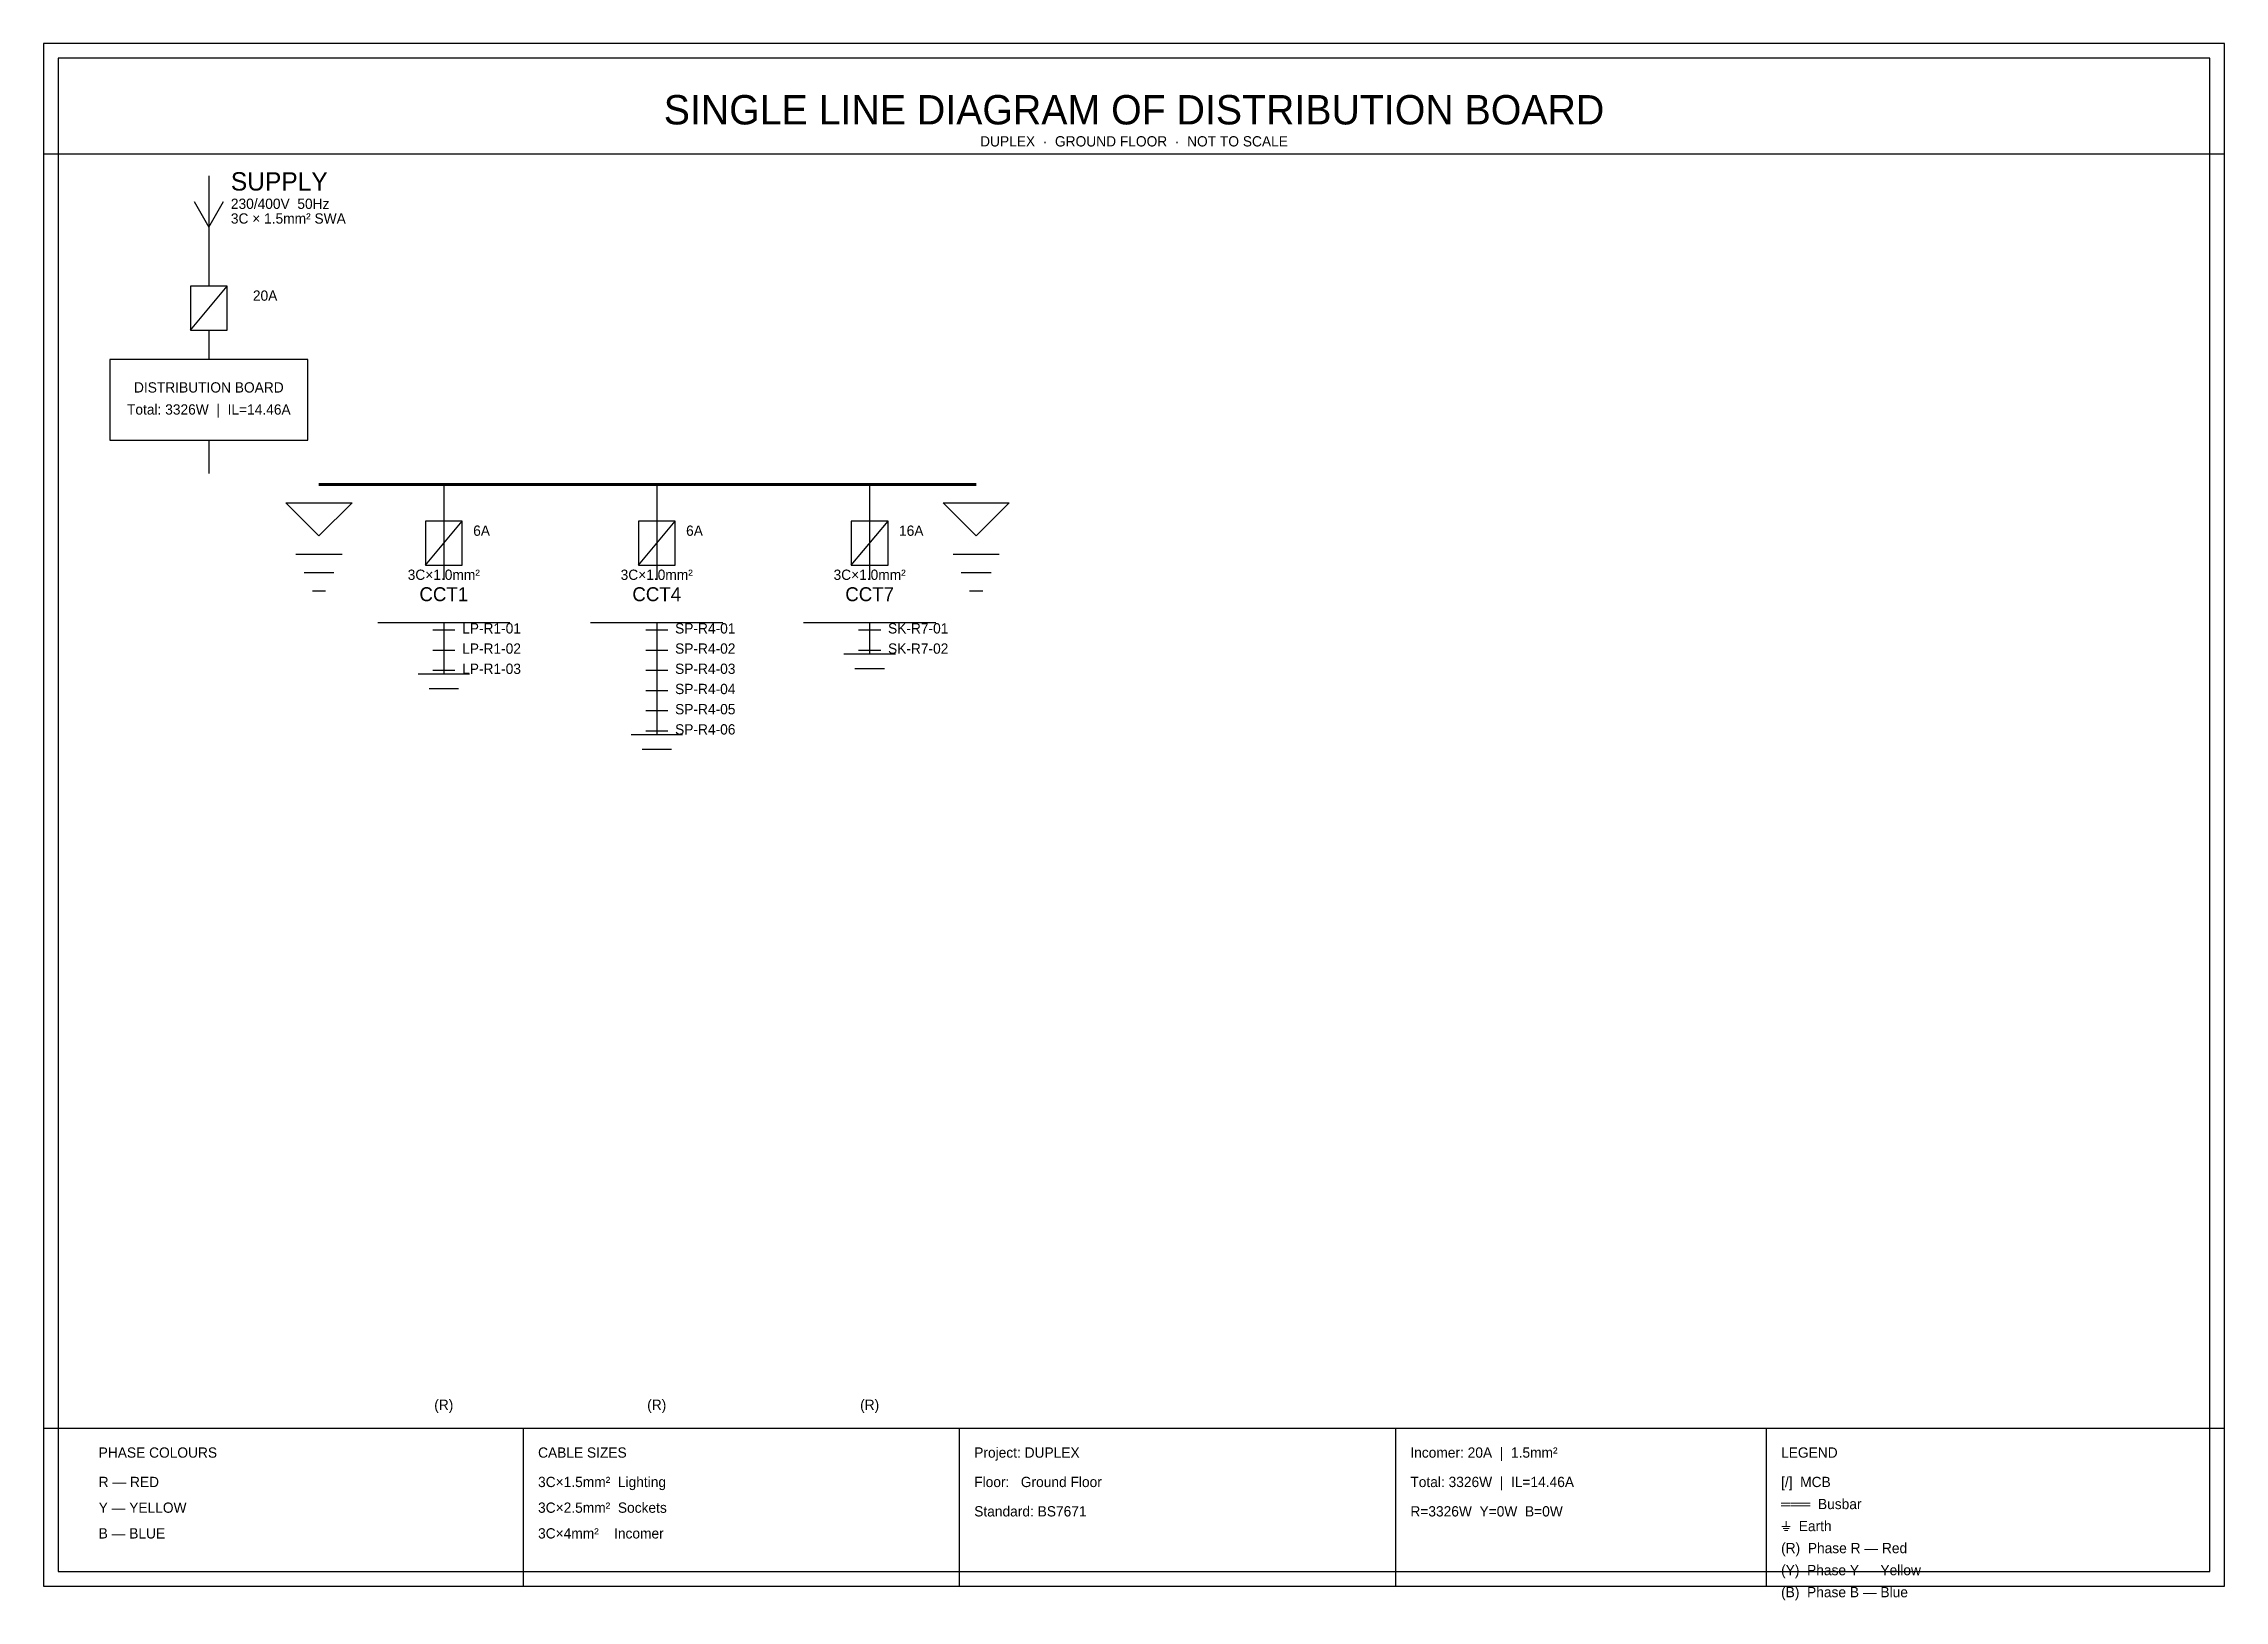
# Model space of a CAD drawing. Header units: millimetres. Extents: x 0 to 594, y -4 to 420.
import ezdxf
from ezdxf.enums import TextEntityAlignment as Align

# ---------------------------------------------------------------- set-up
doc = ezdxf.new("R2010")
doc.units = ezdxf.units.MM
for name, color, linetype in [('SLD_B', 5, 'Continuous'), ('SLD_BORDER', 7, 'Continuous'), ('SLD_BUS', 7, 'Continuous'), ('SLD_INFO', 4, 'Continuous'), ('SLD_R', 1, 'Continuous'), ('SLD_TEXT', 7, 'Continuous'), ('SLD_Y', 2, 'Continuous')]:
    doc.layers.add(name, color=color, linetype=linetype)

msp = doc.modelspace()

# ---------------------------------------------------------------- linework, layer by layer
at = {"layer": 'SLD_BORDER'}
for p, q in [((0, 390), (594, 390)), ((0, 43), (594, 43)), ((130.68, 0), (130.68, 43)), ((249.48, 0), (249.48, 43)), ((368.28, 0), (368.28, 43)), ((469.26, 0), (469.26, 43))]:
    msp.add_line(p, q, dxfattribs=at)
for points in [[(0, 0), (594, 0), (594, 420), (0, 420)], [(4, 4), (590, 4), (590, 416), (4, 416)]]:
    msp.add_lwpolyline(points, close=True, dxfattribs=at)
at = {"layer": 'SLD_BUS'}
for p, q in [((45, 384), (45, 370)), ((45, 370), (45, 354)), ((40, 342), (50, 354)), ((45, 342), (45, 334)), ((45, 312), (45, 303)), ((68.7, 281), (81.3, 281)), ((247.7, 281), (260.3, 281)), ((70.95, 276), (79.05, 276)), ((249.95, 276), (258.05, 276)), ((73.2, 271), (76.8, 271)), ((252.2, 271), (255.8, 271))]:
    msp.add_line(p, q, dxfattribs=at)
at = {"layer": 'SLD_BUS', "lineweight": 70}
msp.add_line((75, 300), (254, 300), dxfattribs=at)
at = {"layer": 'SLD_BUS'}
msp.add_lwpolyline([(41, 377), (45, 370), (49, 377)], dxfattribs=at)
for points in [[(40, 342), (50, 342), (50, 354), (40, 354)], [(18, 312), (72, 312), (72, 334), (18, 334)], [(66, 295), (84, 295), (75, 286)], [(245, 295), (263, 295), (254, 286)]]:
    msp.add_lwpolyline(points, close=True, dxfattribs=at)
at = {"layer": 'SLD_R'}
for p, q in [((109, 300), (109, 290)), ((167, 300), (167, 290)), ((225, 300), (225, 290)), ((104, 278), (114, 290)), ((109, 290), (109, 274)), ((162, 278), (172, 290)), ((167, 290), (167, 274)), ((220, 278), (230, 290)), ((225, 290), (225, 274)), ((91, 262.4), (127, 262.4)), ((109, 262.4), (109, 248.4)), ((149, 262.4), (185, 262.4)), ((167, 262.4), (167, 231.9)), ((207, 262.4), (243, 262.4)), ((225, 262.4), (225, 253.9)), ((106, 260.4), (112, 260.4)), ((164, 260.4), (170, 260.4)), ((222, 260.4), (228, 260.4)), ((106, 254.9), (112, 254.9)), ((164, 254.9), (170, 254.9)), ((218, 253.9), (232, 253.9)), ((221, 249.9), (229, 249.9)), ((222, 254.9), (228, 254.9)), ((102, 248.4), (116, 248.4)), ((105, 244.4), (113, 244.4)), ((106, 249.4), (112, 249.4)), ((164, 249.4), (170, 249.4)), ((164, 243.9), (170, 243.9)), ((164, 238.4), (170, 238.4)), ((160, 231.9), (174, 231.9)), ((164, 232.9), (170, 232.9)), ((163, 227.9), (171, 227.9))]:
    msp.add_line(p, q, dxfattribs=at)
for points in [[(104, 278), (114, 278), (114, 290), (104, 290)], [(162, 278), (172, 278), (172, 290), (162, 290)], [(220, 278), (230, 278), (230, 290), (220, 290)]]:
    msp.add_lwpolyline(points, close=True, dxfattribs=at)

# ---------------------------------------------------------------- texts
at = {"layer": 'SLD_B'}
msp.add_text('B — BLUE', height=2.8, dxfattribs=at).set_placement((15, 13))
at = {"layer": 'SLD_INFO'}
for s, p in [('DUPLEX  ·  GROUND FLOOR  ·  NOT TO SCALE', (297, 392)), ('Total: 3326W  |  IL=14.46A', (45, 319))]:
    msp.add_text(s, height=2.8, dxfattribs=at).set_placement(p, align=Align.CENTER)
for s, p in [('230/400V  50Hz', (51, 375)), ('3C × 1.5mm² SWA', (51, 371)), ('3C×1.5mm²  Lighting', (134.68, 27)), ('Floor:   Ground Floor', (253.48, 27)), ('Total: 3326W  |  IL=14.46A', (372.28, 27)), ('[/]  MCB', (473.26, 27)), ('═══  Busbar', (473.26, 21)), ('3C×2.5mm²  Sockets', (134.68, 20)), ('Standard: BS7671', (253.48, 19)), ('R=3326W  Y=0W  B=0W', (372.28, 19)), ('⏚  Earth', (473.26, 15)), ('3C×4mm²    Incomer', (134.68, 13)), ('(R)  Phase R — Red', (473.26, 9)), ('(Y)  Phase Y — Yellow', (473.26, 3)), ('(B)  Phase B — Blue', (473.26, -3))]:
    msp.add_text(s, height=2.8, dxfattribs=at).set_placement(p)
at = {"layer": 'SLD_R'}
for s, p in [('6A', (117, 286)), ('6A', (175, 286)), ('16A', (233, 286)), ('R — RED', (15, 27))]:
    msp.add_text(s, height=2.8, dxfattribs=at).set_placement(p)
for s, p in [('3C×1.0mm²', (109, 274)), ('3C×1.0mm²', (167, 274)), ('3C×1.0mm²', (225, 274)), ('(R)', (109, 48)), ('(R)', (167, 48)), ('(R)', (225, 48))]:
    msp.add_text(s, height=2.8, dxfattribs=at).set_placement(p, align=Align.CENTER)
at = {"layer": 'SLD_TEXT'}
for s, height, p in [('SINGLE LINE DIAGRAM OF DISTRIBUTION BOARD', 8, (297, 398)), ('DISTRIBUTION BOARD', 2.8, (45, 325)), ('CCT1', 3.8, (109, 268.2)), ('CCT4', 3.8, (167, 268.2)), ('CCT7', 3.8, (225, 268.2))]:
    msp.add_text(s, height=height, dxfattribs=at).set_placement(p, align=Align.CENTER)
for s, height, p in [('SUPPLY', 5, (51, 380)), ('20A', 2.8, (57, 350)), ('LP-R1-01', 2.8, (114, 259.4)), ('SP-R4-01', 2.8, (172, 259.4)), ('SK-R7-01', 2.8, (230, 259.4)), ('LP-R1-02', 2.8, (114, 253.9)), ('SP-R4-02', 2.8, (172, 253.9)), ('SK-R7-02', 2.8, (230, 253.9)), ('LP-R1-03', 2.8, (114, 248.4)), ('SP-R4-03', 2.8, (172, 248.4)), ('SP-R4-04', 2.8, (172, 242.9)), ('SP-R4-05', 2.8, (172, 237.4)), ('SP-R4-06', 2.8, (172, 231.9)), ('PHASE COLOURS', 2.8, (15, 35)), ('CABLE SIZES', 2.8, (134.68, 35)), ('Project: DUPLEX', 2.8, (253.48, 35)), ('Incomer: 20A  |  1.5mm²', 2.8, (372.28, 35)), ('LEGEND', 2.8, (473.26, 35))]:
    msp.add_text(s, height=height, dxfattribs=at).set_placement(p)
at = {"layer": 'SLD_Y'}
msp.add_text('Y — YELLOW', height=2.8, dxfattribs=at).set_placement((15, 20))

doc.saveas('drawing.dxf')
